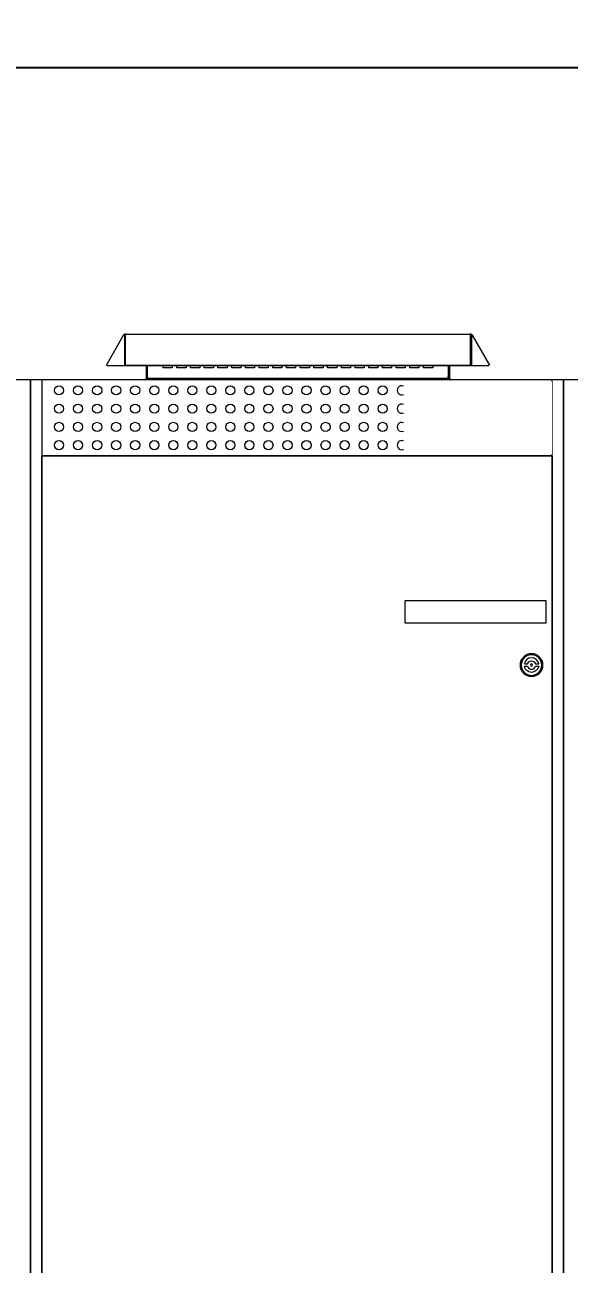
# Model space of a CAD drawing. Header units: millimetres. Extents: x -116965 to 323937, y 291661 to 566926.
# Drawn here: x -38745 to -38030, y 340989 to 342618 of the extents above; entities that cross this region are included whole.
import ezdxf

# ---------------------------------------------------------------- set-up
doc = ezdxf.new("R2010")
doc.units = ezdxf.units.MM
doc.set_wipeout_variables(frame=1)
doc.header["$PDMODE"] = 35
doc.layers.get('0').update_dxf_attribs({"lineweight": 18})
for name, color, linetype, lineweight in [('AM_5', 3, 'Continuous', 25), ('hw_Auxiliary', 2, 'Continuous', 13), ('hw_Text', 7, 'Continuous', 13), ('Visible (ISO)', 7, 'Continuous', 50)]:
    doc.layers.add(name, color=color, linetype=linetype, lineweight=lineweight)
doc.styles.add('{18b73a54-fa43-428c-adcb-c1c7bbdf2c84}', font='Simplex.shx')
doc.dimstyles.new('kich thuoc$0', dxfattribs={"dimscale": 2, "dimtxt": 20, "dimasz": 16, "dimexe": 15, "dimexo": 10, "dimgap": 5, "dimtad": 1, "dimdec": 0, "dimzin": 0, "dimdsep": 46, "dimtxsty": '{18b73a54-fa43-428c-adcb-c1c7bbdf2c84}', "dimblk": 'OPEN30', "dimcen": 0.09, "dimclrd": 3, "dimclre": 3, "dimclrt": 3, "dimadec": 0, "dimazin": 0, "dimtfac": 1, "dimtdec": 0, "dimtofl": 0, "dimtmove": 0, "dimatfit": 3, "dimldrblk": 'OPEN30', "dimfxl": 1, "dimtolj": 1, "dimtzin": 0, "dimarcsym": 0})

# ---------------------------------------------------------------- blocks, each defined once
blk = doc.blocks.new('*U1573')
blk.add_lwpolyline([(0, 0), (1100, 0), (1100, 2200), (0, 2200)], close=True)
blk = doc.blocks.new('*U1544')
blk.add_lwpolyline([(0, 0), (900, 0), (900, 2200), (0, 2200)], close=True)
blk = doc.blocks.new('*U1506')
blk.add_wipeout([(0, -47.5), (0, 47.5), (-195, 47.5), (-195, -47.5)])
blk = doc.blocks.new('*U1519')
blk.add_line((15, 2100), (15, 100))
for points in [[(0, 0), (700, 0), (700, 2200), (0, 2200)], [(15, 2100), (685, 2100), (685, 2200), (15, 2200)]]:
    blk.add_lwpolyline(points, close=True)
for centre in [(37.5, 2186), (62.5, 2186), (87.5, 2186), (112.5, 2186), (137.5, 2186), (162.5, 2186), (187.5, 2186), (212.5, 2186), (237.5, 2186), (262.5, 2186), (287.5, 2186), (312.5, 2186), (337.5, 2186), (362.5, 2186), (387.5, 2186), (412.5, 2186), (437.5, 2186), (462.5, 2186), (37.5, 2162), (62.5, 2162), (87.5, 2162), (112.5, 2162), (137.5, 2162), (162.5, 2162), (187.5, 2162), (212.5, 2162), (237.5, 2162), (262.5, 2162), (287.5, 2162), (312.5, 2162), (337.5, 2162), (362.5, 2162), (387.5, 2162), (412.5, 2162), (437.5, 2162), (462.5, 2162), (37.5, 2138), (62.5, 2138), (87.5, 2138), (112.5, 2138), (137.5, 2138), (162.5, 2138), (187.5, 2138), (212.5, 2138), (237.5, 2138), (262.5, 2138), (287.5, 2138), (312.5, 2138), (337.5, 2138), (362.5, 2138), (387.5, 2138), (412.5, 2138), (437.5, 2138), (462.5, 2138), (37.5, 2114), (62.5, 2114), (87.5, 2114), (112.5, 2114), (137.5, 2114), (162.5, 2114), (187.5, 2114), (212.5, 2114), (237.5, 2114), (262.5, 2114), (287.5, 2114), (312.5, 2114), (337.5, 2114), (362.5, 2114), (387.5, 2114), (412.5, 2114), (437.5, 2114), (462.5, 2114)]:
    blk.add_circle(centre, 6)
at = {"layer": 'hw_Auxiliary'}
blk.add_blockref('*U1506', (685, 2150), dxfattribs=at)
blk.add_line((685, 2100), (685, 100))
for centre in [(487.5, 2186), (487.5, 2162), (487.5, 2138), (487.5, 2114)]:
    blk.add_arc(centre, 6, 65.3757, 294.6243)
blk = doc.blocks.new('*U1607')
for points in [[(-5.3, 1.5, -0.755929), (5.3, 1.5), (9.4, 1.5, 0.852803), (-9.4, 1.5)], [(-5.3, -1.5, 0.755929), (5.3, -1.5), (9.4, -1.5, -0.852803), (-9.4, -1.5)]]:
    blk.add_lwpolyline(points, format="xyb", close=True)
at = {"color": 2}
blk.add_circle((0, 0), 15, dxfattribs=at)
at = {"color": 3}
blk.add_circle((0, 0), 13.5, dxfattribs=at)
blk.add_circle((0, 0), 1.5)
blk = doc.blocks.new('*U1570')
blk.add_line((0, 0), (0, 2000))
blk.add_lwpolyline([(0, 0), (670, 0), (670, 2000), (0, 2000)])
blk.add_lwpolyline([(477, 1810), (662, 1810), (662, 1780), (477, 1780)], close=True)
at = {"xscale": -1, "rotation": 180}
blk.add_blockref('*U1607', (643, 1725), dxfattribs=at)
blk = doc.blocks.new('_Open30')
at = {"color": 0, "linetype": 'ByBlock', "lineweight": -2}
for p, q in [((-1, 0.268), (0, 0)), ((0, 0), (-1, -0.268)), ((0, 0), (-1, 0))]:
    blk.add_line(p, q, dxfattribs=at)
blk = doc.blocks.new('*D1754')
at = {"layer": 'AM_5', "color": 3, "lineweight": -2, "transparency": 16777216}
for p, q in [((-47836.7, 342171.9), (-47836.7, 342591.7)), ((-27636.9, 342171.9), (-27636.9, 342591.7)), ((-47806.7, 342561.7), (-27666.9, 342561.7))]:
    blk.add_line(p, q, dxfattribs=at)
at = {"layer": 'Defpoints', "color": 0, "lineweight": -3, "transparency": 16777216}
for p in [(-27636.9, 342561.7), (-47836.7, 342151.9), (-27636.9, 342151.9)]:
    blk.add_point(p, dxfattribs=at)
at = {"layer": 'AM_5', "color": 3, "lineweight": -2, "transparency": 16777216, "xscale": 30, "yscale": 30, "zscale": 30, "rotation": 180}
blk.add_blockref('_Open30', (-47836.7, 342561.7), dxfattribs=at)
at = {"layer": 'AM_5', "color": 3, "lineweight": -2, "transparency": 16777216, "xscale": 30, "yscale": 30, "zscale": 30}
blk.add_blockref('_Open30', (-27636.9, 342561.7), dxfattribs=at)
at = {"layer": 'AM_5', "color": 3, "transparency": 16777216, "insert": (-37736.8, 342591.7), "char_height": 40, "attachment_point": 5, "style": '{18b73a54-fa43-428c-adcb-c1c7bbdf2c84}'}
blk.add_mtext('\\A1;20200', dxfattribs=at)
blk = doc.blocks.new('SV-F')
at = {"lineweight": 13}
blk.add_line((201, 0), (-201, 0), dxfattribs=at)
at = {"layer": 'Visible (ISO)', "lineweight": 13}
for p, q in [((-251.5, 19.3), (-228.9, 58.5)), ((-228.8, 58.5), (-228.9, 58.5)), ((-228.8, 58.5), (-228.7, 58.4)), ((-227.8, 58.9), (-228.2, 58.1)), ((-227.8, 58.9), (-227.8, 18.5)), ((-226.8, 58.3), (-227.8, 58.9)), ((-226.8, 18.5), (-226.8, 58.3)), ((-226.7, 58.5), (-226.7, 19.3)), ((-226.3, 58.5), (-226.7, 58.5)), ((-226.3, 58.5), (-226.3, 60)), ((-226.3, 60), (226.3, 60)), ((226.3, 60), (226.3, 58.5)), ((226.7, 58.5), (226.3, 58.5)), ((226.7, 58.5), (226.7, 19.3)), ((226.8, 58.3), (227.8, 58.9)), ((226.8, 18.5), (226.8, 58.3)), ((228.2, 58.1), (227.8, 58.9)), ((227.8, 58.9), (227.8, 18.5)), ((228.7, 58.4), (228.8, 58.5)), ((228.9, 58.5), (228.8, 58.5)), ((228.9, 58.5), (251.5, 19.3)), ((-250.9, 18.9), (-251.5, 19.3)), ((-250.9, 18.9), (-250.2, 18.5)), ((-250.2, 18.5), (-227.8, 18.5)), ((-227.8, 18.5), (-226.8, 18.5)), ((-226.7, 19.3), (-226.7, 18.5)), ((-226.7, 19.3), (226.7, 19.3)), ((-226.7, 18.5), (226.7, 18.5)), ((-199.5, 18.5), (-199.5, 1.5)), ((-198, 1.5), (-198, 18.5)), ((-197.5, 4), (-197.5, 18.5)), ((-177, 15.5), (-177, 18.5)), ((-165, 18.5), (-165, 15.5)), ((-159, 15.5), (-159, 18.5)), ((-147, 18.5), (-147, 15.5)), ((-141, 15.5), (-141, 18.5)), ((-129, 18.5), (-129, 15.5)), ((-123, 15.5), (-123, 18.5)), ((-111, 18.5), (-111, 15.5)), ((-105, 15.5), (-105, 18.5)), ((-93, 18.5), (-93, 15.5)), ((-87, 15.5), (-87, 18.5)), ((-75, 18.5), (-75, 15.5)), ((-69, 15.5), (-69, 18.5)), ((-57, 18.5), (-57, 15.5)), ((-51, 15.5), (-51, 18.5)), ((-39, 18.5), (-39, 15.5)), ((-33, 15.5), (-33, 18.5)), ((-21, 18.5), (-21, 15.5)), ((-15, 15.5), (-15, 18.5)), ((-3, 18.5), (-3, 15.5)), ((3, 15.5), (3, 18.5)), ((15, 18.5), (15, 15.5)), ((21, 15.5), (21, 18.5)), ((33, 18.5), (33, 15.5)), ((39, 15.5), (39, 18.5)), ((51, 18.5), (51, 15.5)), ((57, 15.5), (57, 18.5)), ((69, 18.5), (69, 15.5)), ((75, 15.5), (75, 18.5)), ((87, 18.5), (87, 15.5)), ((93, 15.5), (93, 18.5)), ((105, 18.5), (105, 15.5)), ((111, 15.5), (111, 18.5)), ((123, 18.5), (123, 15.5)), ((129, 15.5), (129, 18.5)), ((141, 18.5), (141, 15.5)), ((147, 15.5), (147, 18.5)), ((159, 18.5), (159, 15.5)), ((165, 15.5), (165, 18.5)), ((177, 18.5), (177, 15.5)), ((197.5, 18.5), (197.5, 4)), ((198, 1.5), (198, 18.5)), ((199.5, 1.5), (199.5, 18.5)), ((226.7, 19.3), (226.7, 18.5)), ((226.8, 18.5), (227.8, 18.5)), ((227.8, 18.5), (250.2, 18.5)), ((250.9, 18.9), (250.2, 18.5)), ((251.5, 19.3), (250.9, 18.9)), ((-197.5, 2), (-197.5, 4)), ((-197.5, 2), (197.5, 2)), ((-197.5, 2), (-197.5, 0)), ((-165, 15.5), (-177, 15.5)), ((-147, 15.5), (-159, 15.5)), ((-129, 15.5), (-141, 15.5)), ((-111, 15.5), (-123, 15.5)), ((-93, 15.5), (-105, 15.5)), ((-75, 15.5), (-87, 15.5)), ((-57, 15.5), (-69, 15.5)), ((-39, 15.5), (-51, 15.5)), ((-21, 15.5), (-33, 15.5)), ((-3, 15.5), (-15, 15.5)), ((15, 15.5), (3, 15.5)), ((33, 15.5), (21, 15.5)), ((51, 15.5), (39, 15.5)), ((69, 15.5), (57, 15.5)), ((87, 15.5), (75, 15.5)), ((105, 15.5), (93, 15.5)), ((123, 15.5), (111, 15.5)), ((141, 15.5), (129, 15.5)), ((159, 15.5), (147, 15.5)), ((177, 15.5), (165, 15.5)), ((197.5, 2), (197.5, 4)), ((197.5, 2), (197.5, 0))]:
    blk.add_line(p, q, dxfattribs=at)
for centre, radius, start, end in [((-226.3, 57), 3, 136.3257, 150), ((-226.3, 57), 3, 90, 136.3257), ((-226.3, 57), 1.5, 105.8402, 114.6033), ((226.3, 57), 3, 43.6743, 90), ((226.3, 57), 1.5, 65.3967, 74.1598), ((226.3, 57), 3, 30, 43.6743), ((-201, 1.5), 1.5, 270, 0), ((-201, 1.5), 3, 330, 0), ((201, 1.5), 3, 180, 210), ((201, 1.5), 1.5, 180, 270)]:
    blk.add_arc(centre, radius, start, end, dxfattribs=at)
for points in [[(-228.7, 58.4), (-228.7, 58.4), (-228.6, 58.4), (-228.6, 58.3)], [(-228.6, 58.3), (-228.5, 58.3), (-228.4, 58.2), (-228.2, 58.1)], [(228.6, 58.3), (228.5, 58.3), (228.4, 58.2), (228.2, 58.1)], [(228.7, 58.4), (228.7, 58.4), (228.6, 58.4), (228.6, 58.3)]]:
    blk.add_open_spline(points, degree=3, dxfattribs=at)

msp = doc.modelspace()

# ---------------------------------------------------------------- block references
for name, p in [('*U1573', (-39837.949803, 339951.616143)), ('*U1544', (-38037.949803, 339951.616143))]:
    msp.add_blockref(name, p)

# ---------------------------------------------------------------- next in the draw order: block references
msp.add_blockref('*U1519', (-38737.949803, 339951.616143))

# ---------------------------------------------------------------- next in the draw order: block references
msp.add_blockref('SV-F', (-38386.72148, 342151.616143))
at = {"layer": 'hw_Text'}
msp.add_blockref('*U1570', (-38722.949803, 340051.616143), dxfattribs=at)

# ---------------------------------------------------------------- next in the draw order: dimensions: what is measured, and where the dimension line sits
at = {"layer": 'AM_5'}
dim = msp.add_linear_dim(base=(-27636.949803, 342561.701628), p1=(-47836.721396, 342151.923223), p2=(-27636.949803, 342151.923223), dimstyle='kich thuoc$0', override={"dimasz": 15, "dimtdec": 4}, dxfattribs=at)
dim.commit()
dim.dimension.update_dxf_attribs({"geometry": '*D1754', "text_midpoint": (-37736.8356, 342561.701628), "dimtype": 160})

doc.saveas('drawing.dxf')
